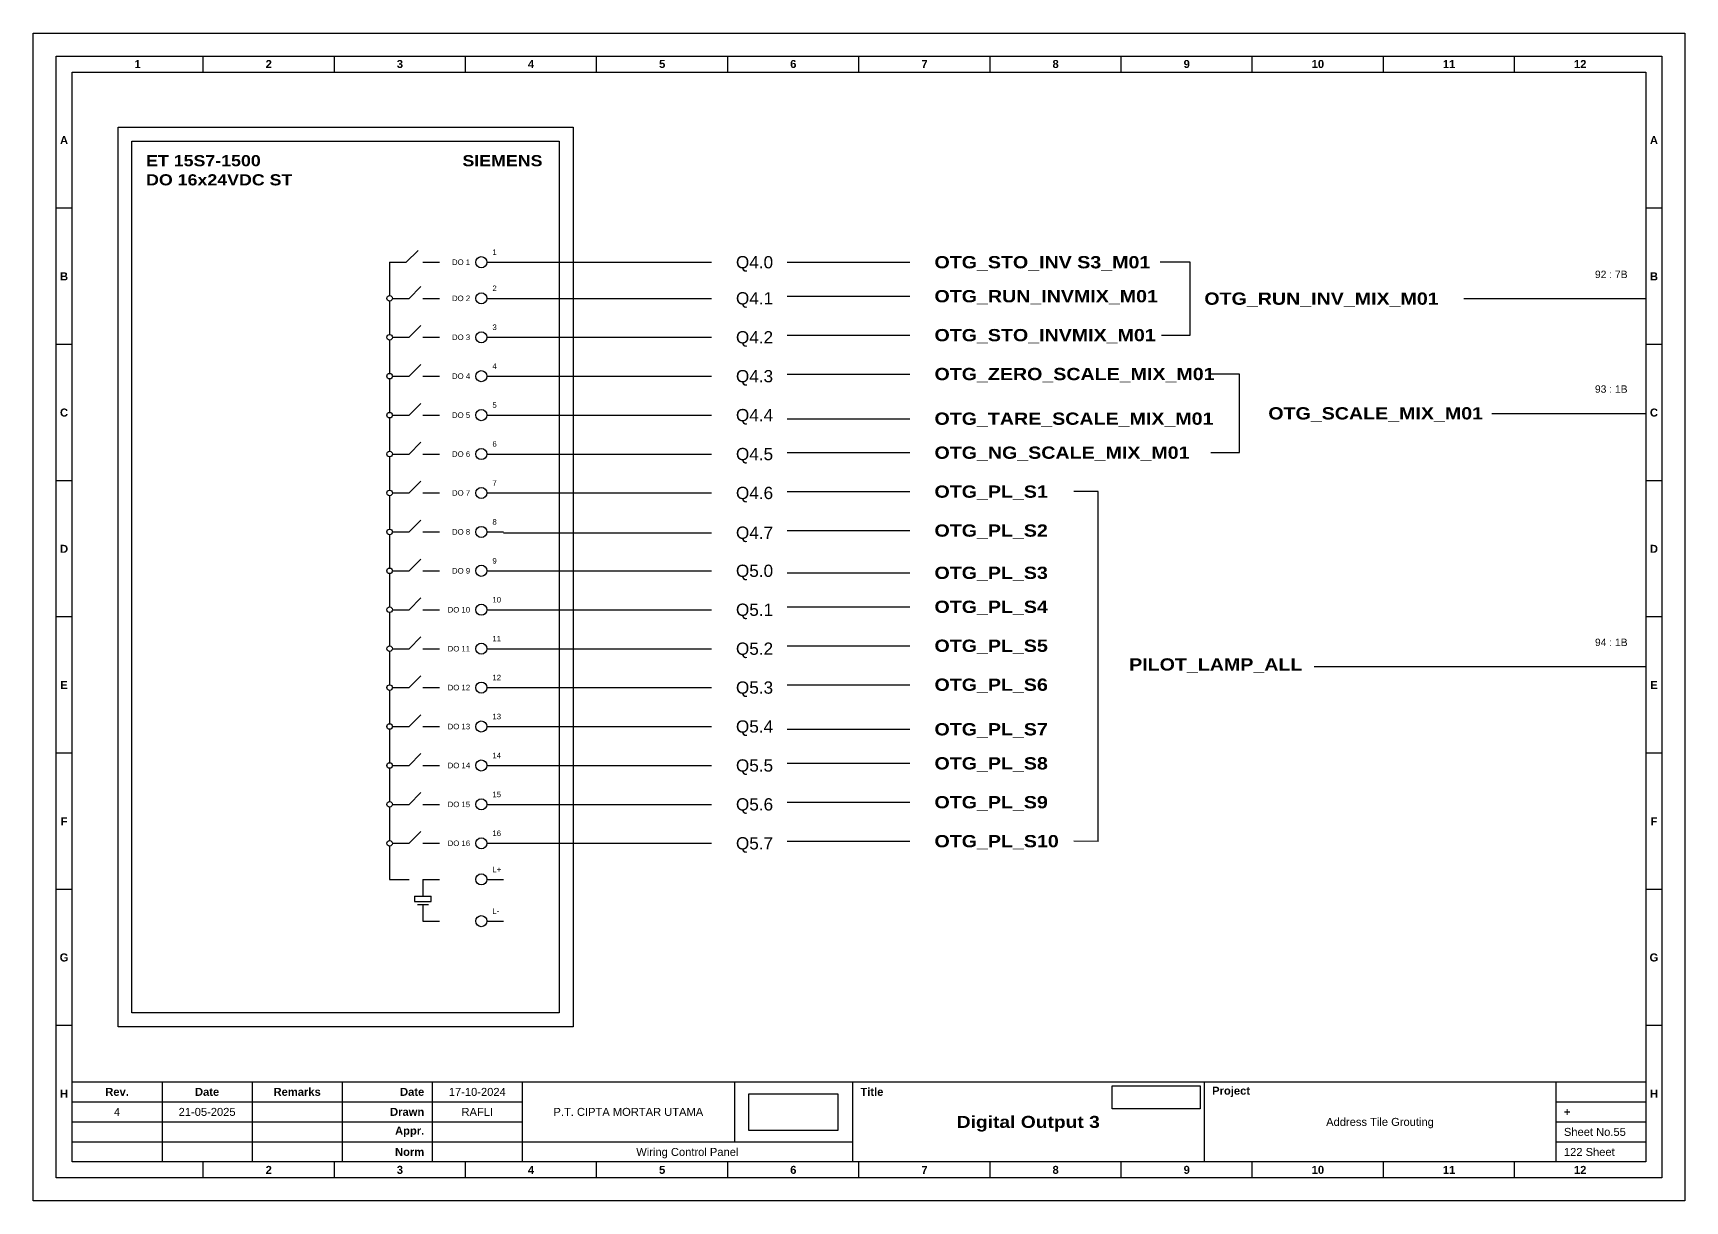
# Model space of a CAD drawing. Header units: centimetres. Extents: x 2030 to 3543, y 1923 to 3402.
# Drawn here: x 2030.3 to 2299.7, y 1922.7 to 2113.1 of the extents above; entities that cross this region are included whole.
import ezdxf
from ezdxf.enums import TextEntityAlignment as Align

# ---------------------------------------------------------------- set-up
doc = ezdxf.new("R2010")
doc.units = ezdxf.units.CM
doc.header["$MEASUREMENT"] = 0
doc.styles.add('Bold', font='ariblk.ttf', dxfattribs={"height": 25.4})
doc.styles.get("Standard").update_dxf_attribs({"font": 'arial.ttf'})
picture_1 = doc.add_image_def('image1.png', size_in_pixel=(2048, 847))
picture_2 = doc.add_image_def('image2.png', size_in_pixel=(2092, 542))

# ---------------------------------------------------------------- blocks, each defined once
blk = doc.blocks.new('KOP MU PROJECT')
at = {"color": 6, "ltscale": 50}
for p, q in [((27.74, 184.05), (27.74, 186.66)), ((49.13, 184.05), (49.13, 186.66)), ((70.51, 184.05), (70.51, 186.66)), ((91.89, 184.05), (91.89, 186.66)), ((113.27, 184.05), (113.27, 186.66)), ((134.66, 184.05), (134.66, 186.66)), ((156.04, 184.05), (156.04, 186.66)), ((177.42, 184.05), (177.42, 186.66)), ((198.8, 184.05), (198.8, 186.66)), ((220.19, 184.05), (220.19, 186.66)), ((241.57, 184.05), (241.57, 186.66)), ((6.36, 161.84), (3.75, 161.84)), ((265.59, 161.84), (262.98, 161.84)), ((6.36, 139.63), (3.75, 139.63)), ((265.59, 139.63), (262.98, 139.63)), ((6.36, 117.42), (3.75, 117.42)), ((265.59, 117.42), (262.98, 117.42)), ((6.36, 95.22), (3.75, 95.22)), ((265.59, 95.22), (262.98, 95.22)), ((6.36, 73.01), (3.75, 73.01)), ((265.59, 73.01), (262.98, 73.01)), ((6.36, 50.8), (3.75, 50.8)), ((265.59, 50.8), (262.98, 50.8)), ((6.36, 28.59), (3.75, 28.59)), ((265.59, 28.59), (262.98, 28.59)), ((27.74, 3.75), (27.74, 6.36)), ((49.13, 3.75), (49.13, 6.36)), ((70.51, 3.75), (70.51, 6.36)), ((91.89, 3.75), (91.89, 6.36)), ((113.27, 3.75), (113.27, 6.36)), ((134.66, 3.75), (134.66, 6.36)), ((156.04, 3.75), (156.04, 6.36)), ((177.42, 3.75), (177.42, 6.36)), ((198.8, 3.75), (198.8, 6.36)), ((220.19, 3.75), (220.19, 6.36)), ((241.57, 3.75), (241.57, 6.36))]:
    blk.add_line(p, q, dxfattribs=at)
at = {"ltscale": 50}
for p, q in [((6.36, 19.41), (262.98, 19.41)), ((21.04, 19.41), (21.04, 6.36)), ((35.72, 19.41), (35.72, 6.36)), ((50.41, 19.41), (50.41, 6.36)), ((65.09, 19.41), (65.09, 6.36)), ((79.77, 19.41), (79.77, 6.36)), ((114.35, 19.41), (114.35, 9.62)), ((133.6, 19.41), (133.6, 6.36)), ((190.95, 19.41), (190.95, 6.36)), ((248.3, 19.41), (248.3, 6.36)), ((6.36, 16.15), (79.77, 16.15)), ((248.3, 16.15), (262.98, 16.15)), ((6.36, 12.89), (79.77, 12.89)), ((248.3, 12.89), (262.98, 12.89)), ((6.36, 9.62), (133.6, 9.62)), ((248.3, 9.62), (262.98, 9.62))]:
    blk.add_line(p, q, dxfattribs=at)
at = {"color": 1, "ltscale": 50}
blk.add_lwpolyline([(269.34, 0), (0, 0), (0, 190.41), (269.34, 190.41)], close=True, dxfattribs=at)
at = {"color": 6, "ltscale": 50}
for points in [[(265.59, 3.75), (3.75, 3.75), (3.75, 186.66), (265.59, 186.66)], [(262.98, 6.36), (6.36, 6.36), (6.36, 184.05), (262.98, 184.05)]]:
    blk.add_lwpolyline(points, close=True, dxfattribs=at)
at = {"ltscale": 50, "char_height": 1.305, "attachment_point": 4}
for s, width, heights, insert in [('\\pxqc;{\\fArial|b1|i0|c0|p34;1}', 21.3825, [2.51], (6.36, 185.36)), ('\\pxqc;{\\fArial|b1|i0|c0|p34;2}', 21.3825, [2.51], (27.74, 185.36)), ('\\pxqc;{\\fArial|b1|i0|c0|p34;3}', 21.3825, [2.51], (49.13, 185.36)), ('\\pxqc;{\\fArial|b1|i0|c0|p34;4}', 21.3825, [2.51], (70.51, 185.36)), ('\\pxqc;{\\fArial|b1|i0|c0|p34;5}', 21.3825, [2.51], (91.89, 185.36)), ('\\pxqc;{\\fArial|b1|i0|c0|p34;6}', 21.3825, [2.51], (113.27, 185.36)), ('\\pxqc;{\\fArial|b1|i0|c0|p34;7}', 21.3825, [2.51], (134.66, 185.36)), ('\\pxqc;{\\fArial|b1|i0|c0|p34;8}', 21.3825, [2.51], (156.04, 185.36)), ('\\pxqc;{\\fArial|b1|i0|c0|p34;9}', 21.3825, [2.51], (177.42, 185.36)), ('\\pxqc;{\\fArial|b1|i0|c0|p34;10}', 21.3825, [2.51], (198.8, 185.36)), ('\\pxqc;{\\fArial|b1|i0|c0|p34;11}', 21.3825, [2.51], (220.19, 185.36)), ('\\pxqc;{\\fArial|b1|i0|c0|p34;12}', 21.3825, [2.51], (241.57, 185.36)), ('\\pxqc;{\\fArial|b1|i0|c0|p34;A}', 2.61, [2.51], (3.75, 172.95)), ('\\pxqc;{\\fArial|b1|i0|c0|p34;A}', 2.61, [2.51], (262.98, 172.95)), ('\\pxqc;{\\fArial|b1|i0|c0|p34;B}', 2.61, [2.51], (3.75, 150.74)), ('\\pxqc;{\\fArial|b1|i0|c0|p34;B}', 2.61, [2.51], (262.98, 150.74)), ('\\pxqc;{\\fArial|b1|i0|c0|p34;C}', 2.61, [2.51], (3.75, 128.53)), ('\\pxqc;{\\fArial|b1|i0|c0|p34;C}', 2.61, [2.51], (262.98, 128.53)), ('\\pxqc;{\\fArial|b1|i0|c0|p34;D}', 2.61, [2.51], (3.75, 106.32)), ('\\pxqc;{\\fArial|b1|i0|c0|p34;D}', 2.61, [2.51], (262.98, 106.32)), ('\\pxqc;{\\fArial|b1|i0|c0|p34;E}', 2.61, [2.51], (3.75, 84.11)), ('\\pxqc;{\\fArial|b1|i0|c0|p34;E}', 2.61, [2.51], (262.98, 84.11)), ('\\pxqc;{\\fArial|b1|i0|c0|p34;F}', 2.61, [2.51], (3.75, 61.9)), ('\\pxqc;{\\fArial|b1|i0|c0|p34;F}', 2.61, [2.51], (262.98, 61.9)), ('\\pxqc;{\\fArial|b1|i0|c0|p34;G}', 2.61, [2.51], (3.75, 39.69)), ('\\pxqc;{\\fArial|b1|i0|c0|p34;G}', 2.61, [2.51], (262.98, 39.69)), ('\\pxqc;{\\fArial|b1|i0|c0|p34;H}', 2.61, [2.51], (3.75, 17.47)), ('\\pxqc;{\\fArial|b1|i0|c0|p34;Rev.}', 14.6811, [2.88], (6.36, 17.78)), ('\\pxqc;{\\fArial|b1|i0|c0|p34;Date}', 14.6811, [2.88], (21.04, 17.78)), ('\\pxqc;{\\fArial|b1|i0|c0|p34;Remarks}', 14.6811, [2.88], (35.72, 17.78)), ('\\pxqr;{\\fArial|b1|i0|c0|p34;Date}', 13.3761, [2.88], (50.41, 17.78)), ('\\pxql;{\\fArial|b1|i0|c0|p34;Title}', 50.2419, [2.88], (134.9, 17.78)), ('\\pxql;{\\fArial|b1|i0|c0|p34;Project}', 50.2419, [2.88], (192.25, 17.78)), ('\\pxqc;{\\fArial|b1|i0|c0|p34;H}', 2.61, [2.51], (262.98, 17.47)), ('\\pxqr;{\\fArial|b1|i0|c0|p34;Drawn}', 13.3761, [2.88], (50.41, 14.52)), ('\\pxql;{\\fArial|b1|i0|c0|p34;+}', 14.6811, [2.88], (249.61, 14.52)), ('\\pxqr;{\\fArial|b1|i0|c0|p34;Appr.}', 13.3761, [2.88], (50.41, 11.26)), ('\\pxqr;{\\fArial|b1|i0|c0|p34;Norm}', 13.3761, [2.88], (50.41, 7.99)), ('\\pxqc;{\\fArial|b1|i0|c0|p34;2}', 21.3825, [2.51], (27.74, 5.06)), ('\\pxqc;{\\fArial|b1|i0|c0|p34;3}', 21.3825, [2.51], (49.13, 5.06)), ('\\pxqc;{\\fArial|b1|i0|c0|p34;4}', 21.3825, [2.51], (70.51, 5.06)), ('\\pxqc;{\\fArial|b1|i0|c0|p34;5}', 21.3825, [2.51], (91.89, 5.06)), ('\\pxqc;{\\fArial|b1|i0|c0|p34;6}', 21.3825, [2.51], (113.27, 5.06)), ('\\pxqc;{\\fArial|b1|i0|c0|p34;7}', 21.3825, [2.51], (134.66, 5.06)), ('\\pxqc;{\\fArial|b1|i0|c0|p34;8}', 21.3825, [2.51], (156.04, 5.06)), ('\\pxqc;{\\fArial|b1|i0|c0|p34;9}', 21.3825, [2.51], (177.42, 5.06)), ('\\pxqc;{\\fArial|b1|i0|c0|p34;10}', 21.3825, [2.51], (198.8, 5.06)), ('\\pxqc;{\\fArial|b1|i0|c0|p34;11}', 21.3825, [2.51], (220.19, 5.06)), ('\\pxqc;{\\fArial|b1|i0|c0|p34;12}', 21.3825, [2.51], (241.57, 5.06))]:
    blk.add_mtext_dynamic_manual_height_columns(s, width=width, gutter_width=0.0326, heights=heights, dxfattribs=dict(at, insert=insert))
at = {"ltscale": 50}
for tag, p in [('DATECREATED', (72.43, 17.78)), ('REV', (13.7, 14.52)), ('REVDATE', (28.38, 14.52)), ('REMARKS', (43.06, 14.52)), ('DRAWN', (72.43, 14.52)), ('COMPANY', (97.06, 14.52)), ('PROJECT', (219.62, 12.89)), ('APPR', (72.43, 11.26)), ('NORM', (72.43, 7.99)), ('DRAWINGCATEGORY', (106.68, 7.99)), ('DESCRIPTION', (162.27, 10.03))]:
    blk.add_attdef(tag, text='', height=1.3, dxfattribs=at).set_placement(p, align=Align.MIDDLE_CENTER)
at = {"ltscale": 50, "style": 'Bold'}
blk.add_attdef('TITLE', text='', height=1.96, dxfattribs=at).set_placement((162.27, 12.89), align=Align.MIDDLE_CENTER)
at = {"ltscale": 50}
for tag, p in [('SHEETNUMBER', (249.61, 11.26)), ('TOTALSHEET', (249.61, 7.99))]:
    blk.add_attdef(tag, text='', height=1.3, dxfattribs=at).set_placement(p, align=Align.MIDDLE_LEFT)
image = blk.add_image(picture_1, insert=(116.72, 11.48), size_in_units=(14.5, 6), dxfattribs=at)
image.dxf.flags = 15
image = blk.add_image(picture_2, insert=(175.94, 15.04), size_in_units=(14.36, 3.72), dxfattribs=at)
image.dxf.flags = 15

msp = doc.modelspace()

# ---------------------------------------------------------------- linework, layer by layer
at = {"ltscale": 50}
for p, q in [((2091.17, 2075.78), (2093.09, 2077.71)), ((2088.45, 2075.78), (2091.17, 2075.78)), ((2088.45, 2075.78), (2088.45, 2070.34)), ((2093.89, 2075.78), (2096.61, 2075.78)), ((2091.62, 2069.89), (2093.55, 2071.81)), ((2088.45, 2069.44), (2088.45, 2064)), ((2088.9, 2069.89), (2091.62, 2069.89)), ((2093.89, 2069.89), (2096.61, 2069.89)), ((2088.9, 2063.54), (2091.62, 2063.54)), ((2091.62, 2063.54), (2093.55, 2065.47)), ((2093.89, 2063.54), (2096.61, 2063.54)), ((2088.45, 2063.09), (2088.45, 2057.65)), ((2091.62, 2057.2), (2093.55, 2059.12)), ((2088.45, 2056.74), (2088.45, 2051.3)), ((2088.9, 2057.2), (2091.62, 2057.2)), ((2093.89, 2057.2), (2096.61, 2057.2)), ((2091.62, 2050.85), (2093.55, 2052.77)), ((2088.45, 2050.4), (2088.45, 2044.96)), ((2088.9, 2050.85), (2091.62, 2050.85)), ((2093.89, 2050.85), (2096.61, 2050.85)), ((2088.9, 2044.5), (2091.62, 2044.5)), ((2091.62, 2044.5), (2093.55, 2046.43)), ((2093.89, 2044.5), (2096.61, 2044.5)), ((2088.45, 2044.05), (2088.45, 2038.61)), ((2091.62, 2038.16), (2093.55, 2040.08)), ((2088.45, 2037.7), (2088.45, 2032.26)), ((2088.9, 2038.16), (2091.62, 2038.16)), ((2093.89, 2038.16), (2096.61, 2038.16)), ((2091.62, 2031.81), (2093.55, 2033.73)), ((2088.45, 2031.36), (2088.45, 2025.92)), ((2088.9, 2031.81), (2091.62, 2031.81)), ((2093.89, 2031.81), (2096.61, 2031.81)), ((2088.9, 2025.47), (2091.62, 2025.47)), ((2091.62, 2025.47), (2093.55, 2027.39)), ((2093.89, 2025.47), (2096.61, 2025.47)), ((2088.45, 2025.01), (2088.45, 2019.57)), ((2091.62, 2019.12), (2093.55, 2021.04)), ((2088.45, 2018.67), (2088.45, 2013.23)), ((2088.9, 2019.12), (2091.62, 2019.12)), ((2093.89, 2019.12), (2096.61, 2019.12)), ((2091.62, 2012.77), (2093.55, 2014.7)), ((2088.45, 2012.32), (2088.45, 2006.88)), ((2088.9, 2012.77), (2091.62, 2012.77)), ((2093.89, 2012.77), (2096.61, 2012.77)), ((2091.62, 2006.43), (2093.55, 2008.35)), ((2088.45, 2005.97), (2088.45, 2000.53)), ((2088.9, 2006.43), (2091.62, 2006.43)), ((2093.89, 2006.43), (2096.61, 2006.43)), ((2091.62, 2000.08), (2093.55, 2002)), ((2088.45, 1999.63), (2088.45, 1994.19)), ((2088.9, 2000.08), (2091.62, 2000.08)), ((2093.89, 2000.08), (2096.61, 2000.08)), ((2088.45, 1993.28), (2088.45, 1987.84)), ((2088.9, 1993.73), (2091.62, 1993.73)), ((2091.62, 1993.73), (2093.55, 1995.66)), ((2093.89, 1993.73), (2096.61, 1993.73)), ((2091.62, 1987.39), (2093.55, 1989.31)), ((2088.45, 1986.93), (2088.45, 1981.49)), ((2088.9, 1987.39), (2091.62, 1987.39)), ((2093.89, 1987.39), (2096.61, 1987.39)), ((2091.62, 1981.04), (2093.55, 1982.96)), ((2088.45, 1980.59), (2088.45, 1975.15)), ((2088.9, 1981.04), (2091.62, 1981.04)), ((2093.89, 1981.04), (2096.61, 1981.04)), ((2088.45, 1975.15), (2091.62, 1975.15)), ((2093.89, 1975.15), (2096.61, 1975.15)), ((2093.89, 1975.15), (2093.89, 1972.43)), ((2092.53, 1972.43), (2095.25, 1972.43)), ((2092.53, 1972.43), (2092.53, 1971.53)), ((2095.25, 1971.53), (2095.25, 1972.43)), ((2092.53, 1971.53), (2095.25, 1971.53)), ((2092.98, 1971.07), (2094.8, 1971.07)), ((2093.89, 1971.07), (2093.89, 1968.35)), ((2093.89, 1968.35), (2096.61, 1968.35))]:
    msp.add_line(p, q, dxfattribs=at)
at = {"color": 6, "ltscale": 50}
for p, q in [((2104.3, 2075.78), (2107.02, 2075.78)), ((2104.3, 2069.89), (2107.02, 2069.89)), ((2104.3, 2063.54), (2107.02, 2063.54)), ((2104.3, 2057.2), (2107.02, 2057.2)), ((2104.3, 2050.85), (2107.02, 2050.85)), ((2104.3, 2044.5), (2107.02, 2044.5)), ((2104.3, 2038.16), (2107.02, 2038.16)), ((2104.3, 2031.81), (2107.02, 2031.81)), ((2104.3, 2025.47), (2107.02, 2025.47)), ((2104.3, 2019.12), (2107.02, 2019.12)), ((2104.3, 2012.77), (2107.02, 2012.77)), ((2104.3, 2006.43), (2107.02, 2006.43)), ((2104.3, 2000.08), (2107.02, 2000.08)), ((2104.3, 1993.73), (2107.02, 1993.73)), ((2104.3, 1987.39), (2107.02, 1987.39)), ((2104.3, 1981.04), (2107.02, 1981.04)), ((2104.3, 1975.15), (2107.02, 1975.15)), ((2104.3, 1968.35), (2107.02, 1968.35))]:
    msp.add_line(p, q, dxfattribs=at)
at = {"color": 146, "ltscale": 50, "true_color": 0x105689}
for p, q in [((2107.02, 2075.78), (2140.92, 2075.78)), ((2153.29, 2075.78), (2173.29, 2075.78)), ((2218.98, 2075.78), (2214.1, 2075.78)), ((2218.98, 2063.89), (2218.98, 2075.78)), ((2107.02, 2069.89), (2140.92, 2069.89)), ((2153.29, 2070.24), (2173.29, 2070.24)), ((2263.59, 2069.84), (2293.29, 2069.84)), ((2107.02, 2063.54), (2140.92, 2063.54)), ((2153.29, 2063.89), (2173.29, 2063.89)), ((2214.28, 2063.89), (2218.98, 2063.89)), ((2107.02, 2057.2), (2140.92, 2057.2)), ((2153.29, 2057.55), (2173.29, 2057.55)), ((2227.04, 2057.55), (2222.17, 2057.55)), ((2227.04, 2044.73), (2227.04, 2057.55)), ((2107.02, 2050.85), (2140.92, 2050.85)), ((2153.29, 2050.27), (2173.29, 2050.27)), ((2268.15, 2051.14), (2293.29, 2051.14)), ((2107.02, 2044.5), (2140.92, 2044.5)), ((2153.29, 2044.73), (2173.29, 2044.73)), ((2222.34, 2044.73), (2227.04, 2044.73)), ((2107.02, 2038.16), (2140.92, 2038.16)), ((2153.29, 2038.38), (2173.29, 2038.38)), ((2203.99, 2038.38), (2199.99, 2038.38)), ((2203.99, 1981.31), (2203.99, 2038.38)), ((2107.02, 2031.68), (2140.92, 2031.68)), ((2153.29, 2032.03), (2173.29, 2032.03)), ((2107.02, 2025.47), (2140.92, 2025.47)), ((2153.29, 2025.14), (2173.29, 2025.14)), ((2107.02, 2019.12), (2140.92, 2019.12)), ((2153.29, 2019.6), (2173.29, 2019.6)), ((2107.02, 2012.77), (2140.92, 2012.77)), ((2153.29, 2013.25), (2173.29, 2013.25)), ((2239.22, 2009.85), (2293.29, 2009.85)), ((2153.29, 2006.9), (2173.29, 2006.9)), ((2107.02, 2006.43), (2140.92, 2006.43)), ((2107.02, 2000.08), (2140.92, 2000.08)), ((2153.29, 1999.63), (2173.29, 1999.63)), ((2107.02, 1993.73), (2140.92, 1993.73)), ((2153.29, 1994.08), (2173.29, 1994.08)), ((2107.02, 1987.39), (2140.92, 1987.39)), ((2153.29, 1987.74), (2173.29, 1987.74)), ((2107.02, 1981.04), (2140.92, 1981.04)), ((2153.29, 1981.39), (2173.29, 1981.39)), ((2203.99, 1981.31), (2199.99, 1981.39))]:
    msp.add_line(p, q, dxfattribs=at)
at = {"ltscale": 50}
msp.add_lwpolyline([(2044.17, 2097.78), (2118.36, 2097.78), (2118.36, 1951.14), (2044.17, 1951.14)], close=True, dxfattribs=at)
at = {"color": 6, "ltscale": 50}
msp.add_lwpolyline([(2046.44, 2095.51), (2116.09, 2095.51), (2116.09, 1953.41), (2046.44, 1953.41)], close=True, dxfattribs=at)
at = {"color": 6, "ltscale": 500}
for centre in [(2103.4, 2075.78), (2103.4, 2069.89), (2103.4, 2063.54), (2103.4, 2057.2), (2103.4, 2050.85), (2103.4, 2044.5), (2103.4, 2038.16), (2103.4, 2031.81), (2103.4, 2025.47), (2103.4, 2019.12), (2103.4, 2012.77), (2103.4, 2006.43), (2103.4, 2000.08), (2103.4, 1993.73), (2103.4, 1987.39), (2103.4, 1981.04), (2103.4, 1975.15), (2103.4, 1968.35)]:
    msp.add_circle(centre, 0.907, dxfattribs=at)
at = {"ltscale": 500}
for centre in [(2088.45, 2069.89), (2088.45, 2063.54), (2088.45, 2057.2), (2088.45, 2050.85), (2088.45, 2044.5), (2088.45, 2038.16), (2088.45, 2031.81), (2088.45, 2025.47), (2088.45, 2019.12), (2088.45, 2012.77), (2088.45, 2006.43), (2088.45, 2000.08), (2088.45, 1993.73), (2088.45, 1987.39), (2088.45, 1981.04)]:
    msp.add_circle(centre, 0.453, dxfattribs=at)

# ---------------------------------------------------------------- block references
msp.add_blockref('KOP MU PROJECT', (2030.31, 1922.73)).add_auto_attribs({'TITLE': 'Digital Output 3', 'PROJECT': 'Address Tile Grouting', 'COMPANY': 'P.T. CIPTA MORTAR UTAMA', 'DRAWINGCATEGORY': 'Wiring Control Panel', 'DRAWN': 'RAFLI', 'DATECREATED': '17-10-2024', 'REVDATE': '21-05-2025', 'REV': '4', 'SHEETNUMBER': 'Sheet No.55', 'TOTALSHEET': '122 Sheet'})

# ---------------------------------------------------------------- texts
at = {"ltscale": 500, "style": 'Bold'}
for s, p in [('ET 15S7-1500', (2048.74, 2093.24)), ('DO 16x24VDC ST', (2048.74, 2090.12))]:
    msp.add_text(s, height=1.8132, dxfattribs=at).set_placement(p, align=Align.TOP_LEFT)
msp.add_text('SIEMENS', height=1.813, dxfattribs=at).set_placement((2113.37, 2093.24), align=Align.TOP_RIGHT)
at = {"ltscale": 500}
for s, p in [('1', (2105.21, 2076.69)), ('2', (2105.21, 2070.8)), ('3', (2105.21, 2064.45)), ('4', (2105.21, 2058.1)), ('5', (2105.21, 2051.76)), ('6', (2105.21, 2045.41)), ('7', (2105.21, 2039.06)), ('8', (2105.21, 2032.72)), ('9', (2105.21, 2026.37)), ('10', (2105.21, 2020.03)), ('11', (2105.21, 2013.68)), ('12', (2105.21, 2007.33)), ('13', (2105.21, 2000.99)), ('14', (2105.21, 1994.64)), ('15', (2105.21, 1988.29)), ('16', (2105.21, 1981.95)), ('L+', (2105.21, 1976.05)), ('L-', (2105.21, 1969.25))]:
    msp.add_text(s, height=0.907, dxfattribs=at).set_placement(p, align=Align.BOTTOM_LEFT)
for s, p in [('Q4.0', (2144.92, 2075.78)), ('Q4.1', (2144.92, 2069.89)), ('Q4.2', (2144.92, 2063.54)), ('Q4.3', (2144.92, 2057.2)), ('Q4.4', (2144.92, 2050.85)), ('Q4.5', (2144.92, 2044.5)), ('Q4.6', (2144.92, 2038.16)), ('Q4.7', (2144.92, 2031.68)), ('Q5.0', (2144.92, 2025.47)), ('Q5.1', (2144.92, 2019.12)), ('Q5.2', (2144.92, 2012.77)), ('Q5.3', (2144.92, 2006.43)), ('Q5.4', (2144.92, 2000.08)), ('Q5.5', (2144.92, 1993.73)), ('Q5.6', (2144.92, 1987.39)), ('Q5.7', (2144.92, 1981.04))]:
    msp.add_text(s, height=2, dxfattribs=at).set_placement(p, align=Align.MIDDLE_LEFT)
at = {"ltscale": 500, "style": 'Bold'}
for s, p in [('OTG_STO_INV S3_M01', (2177.29, 2075.78)), ('OTG_RUN_INVMIX_M01', (2177.29, 2070.24)), ('OTG_RUN_INV_MIX_M01', (2221.29, 2069.84)), ('OTG_STO_INVMIX_M01', (2177.29, 2063.89)), ('OTG_ZERO_SCALE_MIX_M01', (2177.29, 2057.55)), ('OTG_TARE_SCALE_MIX_M01', (2177.29, 2050.27)), ('OTG_SCALE_MIX_M01', (2231.72, 2051.14)), ('OTG_NG_SCALE_MIX_M01', (2177.29, 2044.73)), ('OTG_PL_S1', (2177.29, 2038.38)), ('OTG_PL_S2', (2177.29, 2032.03)), ('OTG_PL_S3', (2177.29, 2025.14)), ('OTG_PL_S4', (2177.29, 2019.6)), ('OTG_PL_S5', (2177.29, 2013.25)), ('PILOT_LAMP_ALL', (2209.03, 2010.2)), ('OTG_PL_S6', (2177.29, 2006.9)), ('OTG_PL_S7', (2177.29, 1999.63)), ('OTG_PL_S8', (2177.29, 1994.08)), ('OTG_PL_S9', (2177.29, 1987.74)), ('OTG_PL_S10', (2177.29, 1981.39))]:
    msp.add_text(s, height=2, dxfattribs=at).set_placement(p, align=Align.MIDDLE_LEFT)
at = {"ltscale": 500}
for s, p in [('DO 1', (2101.58, 2075.78)), ('DO 2', (2101.58, 2069.89)), ('DO 3', (2101.58, 2063.54)), ('DO 4', (2101.58, 2057.2)), ('DO 5', (2101.58, 2050.85)), ('DO 6', (2101.58, 2044.5)), ('DO 7', (2101.58, 2038.16)), ('DO 8', (2101.58, 2031.81)), ('DO 9', (2101.58, 2025.47)), ('DO 10', (2101.58, 2019.12)), ('DO 11', (2101.58, 2012.77)), ('DO 12', (2101.58, 2006.43)), ('DO 13', (2101.58, 2000.08)), ('DO 14', (2101.58, 1993.73)), ('DO 15', (2101.58, 1987.39)), ('DO 16', (2101.58, 1981.04))]:
    msp.add_text(s, height=0.907, dxfattribs=at).set_placement(p, align=Align.MIDDLE_RIGHT)
for s, p in [('92 : 7B', (2290.29, 2072.84)), ('93 : 1B', (2290.29, 2054.14)), ('94 : 1B', (2290.29, 2012.85))]:
    msp.add_text(s, height=1.2, dxfattribs=at).set_placement(p, align=Align.BOTTOM_RIGHT)

doc.saveas('drawing.dxf')
